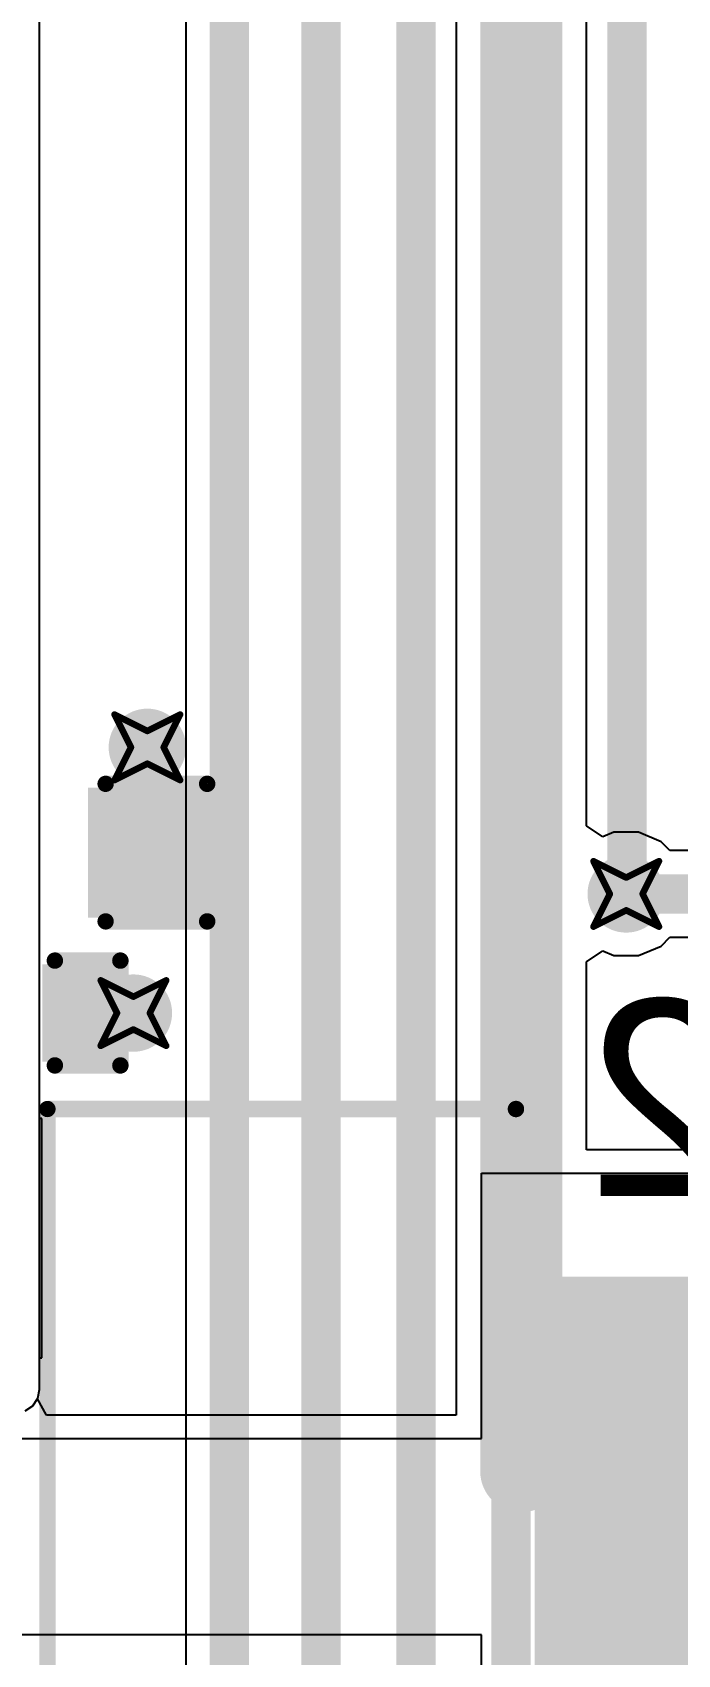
# Model space of a CAD drawing. Header units: inches. Extents: x -11 to 1110, y -7 to 455.
# Drawn here: x 670.51 to 675.51, y 23.42 to 36 of the extents above; entities that cross this region are included whole.
import ezdxf

# ---------------------------------------------------------------- set-up
doc = ezdxf.new("R2010")
doc.units = ezdxf.units.IN
for name, color, linetype in [('Bottom Layer', 5, 'Continuous'), ('Bottom Overlay', 54, 'Continuous'), ('Bottom Paste', 16, 'Continuous'), ('Bottom Solder', 6, 'Continuous'), ('Drill Drawing', 1, 'Continuous'), ('Top Layer', 1, 'Continuous'), ('Via Holes', 16, 'Continuous')]:
    doc.layers.add(name, color=color, linetype=linetype)
doc.styles.add('Arial', font='', dxfattribs={"height": 0.2})
doc.styles.get('Arial').set_extended_font_data('Arial')

msp = doc.modelspace()

# ---------------------------------------------------------------- hatches: boundary and pattern name
at = {"layer": 'Bottom Layer'}
h = msp.add_hatch(color=5, dxfattribs=at)
edge = h.paths.add_edge_path()
edge.add_arc((671.398, 30.455), 0.3, 0, 360)
for points in [[(671.76, 30.083), (671.76, 29.194), (670.998, 29.194), (670.998, 30.083)], [(670.643, 28.077), (670.643, 28.712), (671.1, 28.712), (671.1, 28.077)], [(674.502, 22.448), (674.502, 26.248), (676.502, 26.248), (676.502, 22.448)]]:
    msp.add_hatch(color=5, dxfattribs=at).paths.add_polyline_path(points)
h = msp.add_hatch(color=5, dxfattribs=at)
edge = h.paths.add_edge_path()
edge.add_arc((675.111, 29.318), 0.3, 0, 360)
h = msp.add_hatch(color=5, dxfattribs=at)
edge = h.paths.add_edge_path()
edge.add_arc((671.29, 28.394), 0.3, 0, 360)
at = {"layer": 'Bottom Paste'}
for points in [[(671.76, 30.083), (671.76, 29.194), (670.998, 29.194), (670.998, 30.083)], [(670.643, 28.077), (670.643, 28.712), (671.1, 28.712), (671.1, 28.077)], [(674.502, 22.448), (674.502, 26.248), (676.502, 26.248), (676.502, 22.448)]]:
    msp.add_hatch(color=16, dxfattribs=at).paths.add_polyline_path(points)
at = {"layer": 'Bottom Solder'}
for points in [[(671.82, 30.143), (671.82, 29.134), (670.938, 29.134), (670.938, 30.143)], [(670.583, 28.017), (670.583, 28.772), (671.16, 28.772), (671.16, 28.017)], [(674.401, 22.346), (674.401, 26.35), (676.604, 26.35), (676.604, 22.346)]]:
    msp.add_hatch(color=6, dxfattribs=at).paths.add_polyline_path(points)
at = {"layer": 'Top Layer'}
h = msp.add_hatch(color=1, dxfattribs=at)
edge = h.paths.add_edge_path()
edge.add_arc((671.398, 30.455), 0.3, 0, 360)
h = msp.add_hatch(color=1, dxfattribs=at)
edge = h.paths.add_edge_path()
edge.add_arc((675.111, 29.318), 0.3, 0, 360)
h = msp.add_hatch(color=1, dxfattribs=at)
edge = h.paths.add_edge_path()
edge.add_arc((671.29, 28.394), 0.3, 0, 360)
at = {"layer": 'Via Holes'}
h = msp.add_hatch(color=7, dxfattribs=at)
edge = h.paths.add_edge_path()
edge.add_arc((671.398, 30.455), 0.15, 0, 360)
h = msp.add_hatch(color=7, dxfattribs=at)
edge = h.paths.add_edge_path()
edge.add_arc((675.111, 29.318), 0.15, 0, 360)
h = msp.add_hatch(color=7, dxfattribs=at)
edge = h.paths.add_edge_path()
edge.add_arc((671.29, 28.394), 0.15, 0, 360)

# ---------------------------------------------------------------- linework, layer by layer
at = {"layer": 'Bottom Layer'}
for p, q in [((670.563, 27.576), (670.563, 41.707)), ((674.802, 29.845), (674.802, 40.789)), ((673.792, 40.58), (673.792, 25.276)), ((674.929, 29.76), (674.802, 29.845)), ((675.016, 29.796), (674.929, 29.76)), ((675.206, 29.796), (675.016, 29.796)), ((675.382, 29.723), (675.206, 29.796)), ((675.45, 29.655), (675.382, 29.723)), ((675.833, 29.655), (675.45, 29.655)), ((675.382, 28.913), (675.45, 28.982)), ((675.45, 28.982), (675.833, 28.982)), ((674.802, 28.792), (674.929, 28.877)), ((674.929, 28.877), (675.016, 28.84)), ((675.016, 28.84), (675.206, 28.84)), ((675.206, 28.84), (675.382, 28.913)), ((674.802, 27.334), (674.802, 28.792)), ((670.58, 27.576), (670.563, 27.576)), ((670.58, 25.72), (670.58, 27.576)), ((676.707, 27.334), (674.802, 27.334)), ((673.989, 25.095), (673.989, 27.153)), ((673.989, 27.153), (676.707, 27.153)), ((670.563, 25.476), (670.563, 25.72)), ((670.563, 25.72), (670.58, 25.72)), ((670.55, 25.407), (670.563, 25.476)), ((670.547, 25.403), (670.55, 25.407)), ((670.615, 25.276), (670.547, 25.403)), ((673.792, 25.276), (670.615, 25.276)), ((653.872, 25.095), (673.989, 25.095)), ((673.989, 23.571), (658.647, 23.571)), ((673.989, 21.742), (673.989, 23.571))]:
    msp.add_line(p, q, dxfattribs=at)
for points in [[(674.297, 24.841, 0.635, 0.635, 0), (674.297, 40.789, 0.635, 0.635, 0)], [(675.111, 29.318, 0.305, 0.305, 0), (676.456, 29.318, 0.305, 0.305, 0)]]:
    msp.add_lwpolyline(points, format="xyseb", dxfattribs=at)
for points in [[(675.035, 29.318, 0.152, 0.152, 1), (675.188, 29.318, 0.152, 0.152, 1)], [(674.138, 24.841, 0.318, 0.318, 1), (674.456, 24.841, 0.318, 0.318, 1)]]:
    msp.add_lwpolyline(points, format="xyseb", close=True, dxfattribs=at)
at = {"layer": 'Bottom Overlay'}
for points in [[(671.075, 30.172, 0.127, 0.127, 0), (671.862, 30.172, 0.127, 0.127, 0)], [(671.862, 29.105, 0.127, 0.127, 0), (671.862, 30.172, 0.127, 0.127, 0)], [(671.075, 29.105, 0.127, 0.127, 0), (671.862, 29.105, 0.127, 0.127, 0)], [(670.681, 28.801, 0.127, 0.127, 0), (671.189, 28.801, 0.127, 0.127, 0)], [(671.189, 27.988, 0.127, 0.127, 0), (671.189, 28.801, 0.127, 0.127, 0)], [(670.681, 27.988, 0.127, 0.127, 0), (671.189, 27.988, 0.127, 0.127, 0)], [(670.624, 21.046, 0.127, 0.127, 0), (670.624, 27.65, 0.127, 0.127, 0)], [(670.624, 27.65, 0.127, 0.127, 0), (674.256, 27.65, 0.127, 0.127, 0)], [(674.256, 21.046, 0.127, 0.127, 0), (674.256, 27.65, 0.127, 0.127, 0)]]:
    msp.add_lwpolyline(points, format="xyseb", dxfattribs=at)
for points in [[(671.043, 30.172, 0.0635, 0.0635, 1), (671.106, 30.172, 0.0635, 0.0635, 1)], [(671.83, 30.172, 0.0635, 0.0635, 1), (671.894, 30.172, 0.0635, 0.0635, 1)], [(671.83, 30.172, 0.0635, 0.0635, 1), (671.894, 30.172, 0.0635, 0.0635, 1)], [(671.043, 29.105, 0.0635, 0.0635, 1), (671.106, 29.105, 0.0635, 0.0635, 1)], [(671.83, 29.105, 0.0635, 0.0635, 1), (671.894, 29.105, 0.0635, 0.0635, 1)], [(671.83, 29.105, 0.0635, 0.0635, 1), (671.894, 29.105, 0.0635, 0.0635, 1)], [(670.649, 28.801, 0.0635, 0.0635, 1), (670.713, 28.801, 0.0635, 0.0635, 1)], [(671.157, 28.801, 0.0635, 0.0635, 1), (671.221, 28.801, 0.0635, 0.0635, 1)], [(671.157, 28.801, 0.0635, 0.0635, 1), (671.221, 28.801, 0.0635, 0.0635, 1)], [(670.649, 27.988, 0.0635, 0.0635, 1), (670.713, 27.988, 0.0635, 0.0635, 1)], [(671.157, 27.988, 0.0635, 0.0635, 1), (671.221, 27.988, 0.0635, 0.0635, 1)], [(671.157, 27.988, 0.0635, 0.0635, 1), (671.221, 27.988, 0.0635, 0.0635, 1)], [(670.592, 27.65, 0.0635, 0.0635, 1), (670.655, 27.65, 0.0635, 0.0635, 1)], [(670.592, 27.65, 0.0635, 0.0635, 1), (670.655, 27.65, 0.0635, 0.0635, 1)], [(674.224, 27.65, 0.0635, 0.0635, 1), (674.288, 27.65, 0.0635, 0.0635, 1)], [(674.224, 27.65, 0.0635, 0.0635, 1), (674.288, 27.65, 0.0635, 0.0635, 1)]]:
    msp.add_lwpolyline(points, format="xyseb", close=True, dxfattribs=at)
at = {"layer": 'Drill Drawing'}
for points in [[(671.144, 30.709, 0.0508, 0.0508, 0), (671.398, 30.582, 0.0508, 0.0508, 0)], [(671.144, 30.709, 0.0508, 0.0508, 0), (671.271, 30.455, 0.0508, 0.0508, 0)], [(671.398, 30.582, 0.0508, 0.0508, 0), (671.652, 30.709, 0.0508, 0.0508, 0)], [(671.525, 30.455, 0.0508, 0.0508, 0), (671.652, 30.709, 0.0508, 0.0508, 0)], [(671.144, 30.201, 0.0508, 0.0508, 0), (671.271, 30.455, 0.0508, 0.0508, 0)], [(671.525, 30.455, 0.0508, 0.0508, 0), (671.652, 30.201, 0.0508, 0.0508, 0)], [(671.144, 30.201, 0.0508, 0.0508, 0), (671.398, 30.328, 0.0508, 0.0508, 0)], [(671.398, 30.328, 0.0508, 0.0508, 0), (671.652, 30.201, 0.0508, 0.0508, 0)], [(674.857, 29.572, 0.0508, 0.0508, 0), (675.111, 29.445, 0.0508, 0.0508, 0)], [(674.857, 29.572, 0.0508, 0.0508, 0), (674.984, 29.318, 0.0508, 0.0508, 0)], [(675.111, 29.445, 0.0508, 0.0508, 0), (675.365, 29.572, 0.0508, 0.0508, 0)], [(675.238, 29.318, 0.0508, 0.0508, 0), (675.365, 29.572, 0.0508, 0.0508, 0)], [(674.857, 29.064, 0.0508, 0.0508, 0), (674.984, 29.318, 0.0508, 0.0508, 0)], [(675.238, 29.318, 0.0508, 0.0508, 0), (675.365, 29.064, 0.0508, 0.0508, 0)], [(674.857, 29.064, 0.0508, 0.0508, 0), (675.111, 29.191, 0.0508, 0.0508, 0)], [(675.111, 29.191, 0.0508, 0.0508, 0), (675.365, 29.064, 0.0508, 0.0508, 0)], [(671.036, 28.648, 0.0508, 0.0508, 0), (671.29, 28.521, 0.0508, 0.0508, 0)], [(671.036, 28.648, 0.0508, 0.0508, 0), (671.163, 28.394, 0.0508, 0.0508, 0)], [(671.29, 28.521, 0.0508, 0.0508, 0), (671.544, 28.648, 0.0508, 0.0508, 0)], [(671.417, 28.394, 0.0508, 0.0508, 0), (671.544, 28.648, 0.0508, 0.0508, 0)], [(671.036, 28.14, 0.0508, 0.0508, 0), (671.163, 28.394, 0.0508, 0.0508, 0)], [(671.417, 28.394, 0.0508, 0.0508, 0), (671.544, 28.14, 0.0508, 0.0508, 0)], [(671.036, 28.14, 0.0508, 0.0508, 0), (671.29, 28.267, 0.0508, 0.0508, 0)], [(671.29, 28.267, 0.0508, 0.0508, 0), (671.544, 28.14, 0.0508, 0.0508, 0)]]:
    msp.add_lwpolyline(points, format="xyseb", dxfattribs=at)
for points in [[(671.131, 30.709, 0.0254, 0.0254, 1), (671.157, 30.709, 0.0254, 0.0254, 1)], [(671.131, 30.709, 0.0254, 0.0254, 1), (671.157, 30.709, 0.0254, 0.0254, 1)], [(671.639, 30.709, 0.0254, 0.0254, 1), (671.665, 30.709, 0.0254, 0.0254, 1)], [(671.639, 30.709, 0.0254, 0.0254, 1), (671.665, 30.709, 0.0254, 0.0254, 1)], [(671.385, 30.582, 0.0254, 0.0254, 1), (671.411, 30.582, 0.0254, 0.0254, 1)], [(671.385, 30.582, 0.0254, 0.0254, 1), (671.411, 30.582, 0.0254, 0.0254, 1)], [(671.258, 30.455, 0.0254, 0.0254, 1), (671.284, 30.455, 0.0254, 0.0254, 1)], [(671.258, 30.455, 0.0254, 0.0254, 1), (671.284, 30.455, 0.0254, 0.0254, 1)], [(671.512, 30.455, 0.0254, 0.0254, 1), (671.538, 30.455, 0.0254, 0.0254, 1)], [(671.512, 30.455, 0.0254, 0.0254, 1), (671.538, 30.455, 0.0254, 0.0254, 1)], [(671.385, 30.328, 0.0254, 0.0254, 1), (671.411, 30.328, 0.0254, 0.0254, 1)], [(671.385, 30.328, 0.0254, 0.0254, 1), (671.411, 30.328, 0.0254, 0.0254, 1)], [(671.131, 30.201, 0.0254, 0.0254, 1), (671.157, 30.201, 0.0254, 0.0254, 1)], [(671.131, 30.201, 0.0254, 0.0254, 1), (671.157, 30.201, 0.0254, 0.0254, 1)], [(671.639, 30.201, 0.0254, 0.0254, 1), (671.665, 30.201, 0.0254, 0.0254, 1)], [(671.639, 30.201, 0.0254, 0.0254, 1), (671.665, 30.201, 0.0254, 0.0254, 1)], [(674.845, 29.572, 0.0254, 0.0254, 1), (674.87, 29.572, 0.0254, 0.0254, 1)], [(674.845, 29.572, 0.0254, 0.0254, 1), (674.87, 29.572, 0.0254, 0.0254, 1)], [(675.353, 29.572, 0.0254, 0.0254, 1), (675.378, 29.572, 0.0254, 0.0254, 1)], [(675.353, 29.572, 0.0254, 0.0254, 1), (675.378, 29.572, 0.0254, 0.0254, 1)], [(675.099, 29.445, 0.0254, 0.0254, 1), (675.124, 29.445, 0.0254, 0.0254, 1)], [(675.099, 29.445, 0.0254, 0.0254, 1), (675.124, 29.445, 0.0254, 0.0254, 1)], [(674.972, 29.318, 0.0254, 0.0254, 1), (674.997, 29.318, 0.0254, 0.0254, 1)], [(674.972, 29.318, 0.0254, 0.0254, 1), (674.997, 29.318, 0.0254, 0.0254, 1)], [(675.226, 29.318, 0.0254, 0.0254, 1), (675.251, 29.318, 0.0254, 0.0254, 1)], [(675.226, 29.318, 0.0254, 0.0254, 1), (675.251, 29.318, 0.0254, 0.0254, 1)], [(675.099, 29.191, 0.0254, 0.0254, 1), (675.124, 29.191, 0.0254, 0.0254, 1)], [(675.099, 29.191, 0.0254, 0.0254, 1), (675.124, 29.191, 0.0254, 0.0254, 1)], [(674.845, 29.064, 0.0254, 0.0254, 1), (674.87, 29.064, 0.0254, 0.0254, 1)], [(674.845, 29.064, 0.0254, 0.0254, 1), (674.87, 29.064, 0.0254, 0.0254, 1)], [(675.353, 29.064, 0.0254, 0.0254, 1), (675.378, 29.064, 0.0254, 0.0254, 1)], [(675.353, 29.064, 0.0254, 0.0254, 1), (675.378, 29.064, 0.0254, 0.0254, 1)], [(671.024, 28.648, 0.0254, 0.0254, 1), (671.049, 28.648, 0.0254, 0.0254, 1)], [(671.024, 28.648, 0.0254, 0.0254, 1), (671.049, 28.648, 0.0254, 0.0254, 1)], [(671.532, 28.648, 0.0254, 0.0254, 1), (671.557, 28.648, 0.0254, 0.0254, 1)], [(671.532, 28.648, 0.0254, 0.0254, 1), (671.557, 28.648, 0.0254, 0.0254, 1)], [(671.278, 28.521, 0.0254, 0.0254, 1), (671.303, 28.521, 0.0254, 0.0254, 1)], [(671.278, 28.521, 0.0254, 0.0254, 1), (671.303, 28.521, 0.0254, 0.0254, 1)], [(671.151, 28.394, 0.0254, 0.0254, 1), (671.176, 28.394, 0.0254, 0.0254, 1)], [(671.151, 28.394, 0.0254, 0.0254, 1), (671.176, 28.394, 0.0254, 0.0254, 1)], [(671.405, 28.394, 0.0254, 0.0254, 1), (671.43, 28.394, 0.0254, 0.0254, 1)], [(671.405, 28.394, 0.0254, 0.0254, 1), (671.43, 28.394, 0.0254, 0.0254, 1)], [(671.278, 28.267, 0.0254, 0.0254, 1), (671.303, 28.267, 0.0254, 0.0254, 1)], [(671.278, 28.267, 0.0254, 0.0254, 1), (671.303, 28.267, 0.0254, 0.0254, 1)], [(671.024, 28.14, 0.0254, 0.0254, 1), (671.049, 28.14, 0.0254, 0.0254, 1)], [(671.024, 28.14, 0.0254, 0.0254, 1), (671.049, 28.14, 0.0254, 0.0254, 1)], [(671.532, 28.14, 0.0254, 0.0254, 1), (671.557, 28.14, 0.0254, 0.0254, 1)], [(671.532, 28.14, 0.0254, 0.0254, 1), (671.557, 28.14, 0.0254, 0.0254, 1)]]:
    msp.add_lwpolyline(points, format="xyseb", close=True, dxfattribs=at)
at = {"layer": 'Top Layer'}
for p, q in [((670.563, 25.476), (670.563, 41.58)), ((671.697, 41.491), (671.697, 9.373)), ((670.55, 25.407), (670.563, 25.476)), ((670.452, 25.309), (670.51, 25.348)), ((670.51, 25.348), (670.55, 25.407))]:
    msp.add_line(p, q, dxfattribs=at)
for points in [[(675.116, 29.323, 0.305, 0.305, 0), (675.116, 42.535, 0.305, 0.305, 0)], [(674.218, 15.103, 0.305, 0.305, 0), (674.218, 42.367, 0.305, 0.305, 0)], [(673.481, 12.319, 0.305, 0.305, 0), (673.481, 42.113, 0.305, 0.305, 0)], [(672.744, 9.601, 0.305, 0.305, 0), (672.744, 41.859, 0.305, 0.305, 0)], [(672.033, 9.373, 0.305, 0.305, 0), (672.033, 41.631, 0.305, 0.305, 0)], [(675.111, 29.318, 0.305, 0.305, 0), (675.116, 29.323, 0.305, 0.305, 0)]]:
    msp.add_lwpolyline(points, format="xyseb", dxfattribs=at)
for points in [[(675.035, 29.318, 0.152, 0.152, 1), (675.188, 29.318, 0.152, 0.152, 1)], [(675.04, 29.323, 0.152, 0.152, 1), (675.192, 29.323, 0.152, 0.152, 1)], [(675.04, 29.323, 0.152, 0.152, 1), (675.192, 29.323, 0.152, 0.152, 1)]]:
    msp.add_lwpolyline(points, format="xyseb", close=True, dxfattribs=at)

# ---------------------------------------------------------------- texts
at = {"layer": 'Bottom Overlay', "style": 'Arial', "text_generation_flag": 2}
msp.add_text('Q2', height=1.524, dxfattribs=at).set_placement((677.646, 26.975))

doc.saveas('drawing.dxf')
